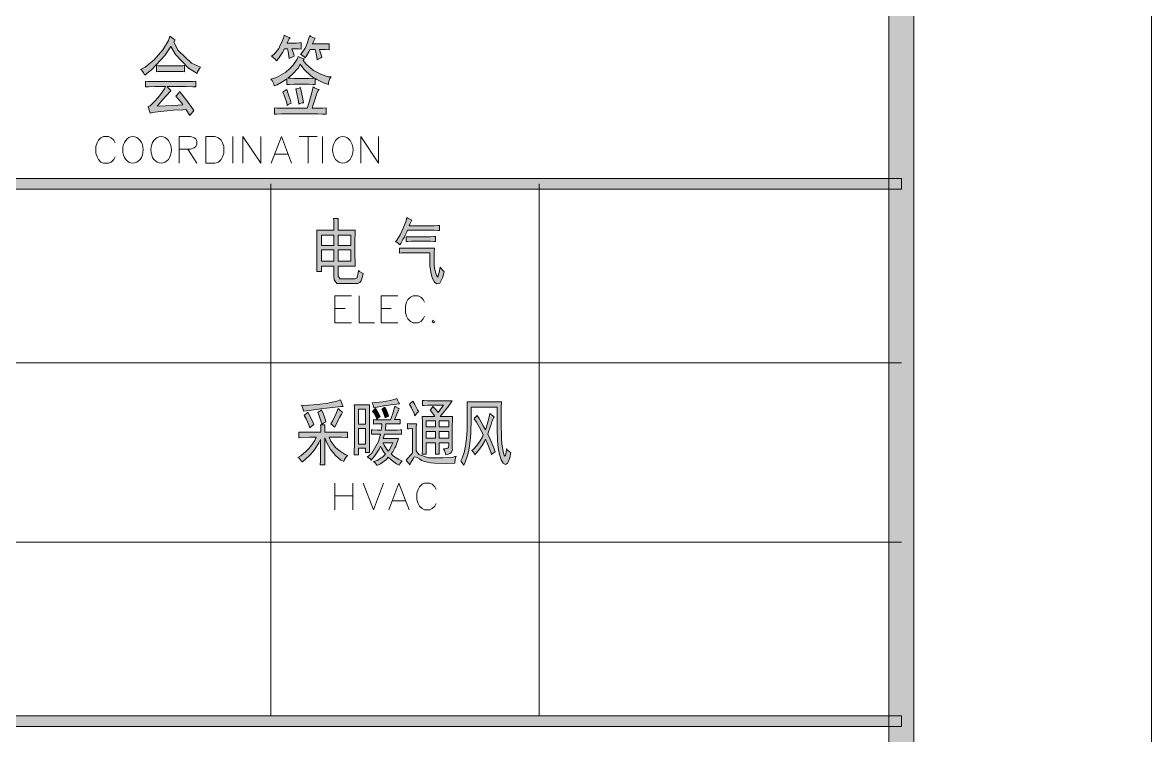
# Model space of a CAD drawing. Header units: millimetres. Extents: x 0 to 829, y 0 to 586.
# Drawn here: x 784.63 to 829.15, y 444.48 to 472.61 of the extents above; entities that cross this region are included whole.
import ezdxf

# ---------------------------------------------------------------- set-up
doc = ezdxf.new("R2010")
doc.units = ezdxf.units.MM

msp = doc.modelspace()

# ---------------------------------------------------------------- hatches: boundary and pattern name
h = msp.add_hatch(color=0)
h.dxf.hatch_style = 2
h.paths.add_polyline_path([(819.788528, 9.36625), (818.80075, 10.3505), (818.80075, 575.281778), (819.788528, 576.266028)])
h = msp.add_hatch(color=0)
h.dxf.hatch_style = 2
h.paths.add_polyline_path([(790.589111, 471.840278), (790.761972, 471.508667), (791.291139, 471.007722), (791.647444, 470.841917), (791.601583, 470.789), (791.531028, 470.669056), (791.506333, 470.602028), (791.167667, 470.810167), (790.652611, 471.342861), (790.476222, 471.667417), (790.243389, 471.314639), (789.728333, 470.750194), (789.449639, 470.535), (789.40025, 470.63025), (789.312056, 470.743139), (789.280306, 470.760778), (789.46375, 470.848972), (789.816528, 471.134722), (789.982333, 471.335806), (790.151667, 471.533361), (790.377444, 471.90025), (790.437417, 472.069583), (790.483278, 472.02725), (790.589111, 471.953167), (790.649083, 471.921417)])
h = msp.add_hatch(color=0)
h.dxf.hatch_style = 2
h.paths.add_polyline_path([(795.612667, 471.561583), (795.513889, 471.568639), (795.333972, 471.575694), (795.252833, 471.575694), (795.274, 471.501611), (795.319861, 471.356972), (795.344556, 471.282889), (795.284583, 471.261722), (795.185806, 471.215861), (795.143472, 471.187639), (795.132889, 471.268778), (795.101139, 471.462806), (795.072917, 471.575694), (794.963556, 471.575694), (794.878889, 471.427528), (794.716611, 471.187639), (794.635472, 471.095917), (794.596667, 471.155889), (794.501417, 471.247611), (794.444972, 471.282889), (794.561389, 471.374611), (794.730722, 471.589806), (794.790694, 471.70975), (794.847139, 471.829694), (794.92475, 472.02725), (794.945917, 472.108389), (794.995306, 472.080167), (795.108194, 472.02725), (795.175222, 472.002556), (795.139944, 471.960222), (795.0835, 471.861444), (795.065861, 471.801472), (795.372778, 471.801472), (795.43275, 471.801472), (795.552694, 471.808528), (795.612667, 471.815583)])
h = msp.add_hatch(color=0)
h.dxf.hatch_style = 2
h.paths.add_polyline_path([(796.434639, 471.240556), (796.38525, 471.215861), (796.29, 471.162944), (796.244139, 471.134722), (796.233556, 471.237028), (796.19475, 471.441639), (796.163, 471.547472), (795.9725, 471.547472), (795.919583, 471.45575), (795.820806, 471.289944), (795.774944, 471.215861), (795.729083, 471.261722), (795.633833, 471.32875), (795.584444, 471.349917), (795.655, 471.427528), (795.767889, 471.600389), (795.810222, 471.695639), (795.852556, 471.787361), (795.923111, 471.988444), (795.954861, 472.094278), (796.000722, 472.062528), (796.103028, 472.009611), (796.163, 471.988444), (796.134778, 471.942583), (796.085389, 471.829694), (796.064222, 471.762667), (796.434639, 471.762667), (796.484028, 471.762667), (796.625139, 471.769722), (796.713333, 471.77325), (796.713333, 471.533361), (796.579278, 471.540417), (796.388778, 471.547472), (796.332333, 471.547472), (796.3535, 471.4875), (796.402889, 471.335806)])
h = msp.add_hatch(color=0)
h.paths.add_polyline_path([(796.692167, 470.161056), (796.498139, 470.235139), (796.233556, 470.355083), (796.163, 470.400944), (796.163, 470.161056), (796.074806, 470.168111), (795.898417, 470.175167), (795.81375, 470.175167), (795.425694, 470.175167), (795.333972, 470.175167), (795.150528, 470.168111), (795.055278, 470.161056), (795.055278, 470.390361), (794.921222, 470.295111), (794.67075, 470.157528), (794.554333, 470.108139), (794.536694, 470.189278), (794.466139, 470.323333), (794.41675, 470.37625), (794.646056, 470.443278), (795.012944, 470.644361), (795.150528, 470.781944), (795.288111, 470.919528), (795.460972, 471.162944), (795.492722, 471.268778), (795.545639, 471.240556), (795.665583, 471.194694), (795.732611, 471.177056), (795.693806, 471.110028), (795.820806, 470.954806), (796.103028, 470.718444), (796.25825, 470.637306), (796.417, 470.552639), (796.685111, 470.467972), (796.794472, 470.467972), (796.748611, 470.400944), (796.699222, 470.24925)])
h.paths.add_polyline_path([(795.094083, 470.415056), (795.175222, 470.408), (795.341028, 470.400944), (795.425694, 470.400944), (795.81375, 470.400944), (795.898417, 470.400944), (796.064222, 470.408), (796.145361, 470.415056), (796.00425, 470.496194), (795.7185, 470.767833), (795.573861, 470.961861), (795.503306, 470.827806), (795.263417, 470.556167)])
h = msp.add_hatch(color=0)
h.dxf.hatch_style = 2
h.paths.add_polyline_path([(790.656139, 470.894833), (790.769028, 470.894833), (790.948944, 470.901889), (791.015972, 470.908944), (791.015972, 470.669056), (790.941889, 470.676111), (790.761972, 470.683167), (790.656139, 470.683167), (790.229278, 470.683167), (790.134028, 470.683167), (789.97175, 470.676111), (789.90825, 470.669056), (789.90825, 470.908944), (789.97175, 470.901889), (790.126972, 470.894833), (790.218694, 470.894833)])
h = msp.add_hatch(color=0)
h.dxf.hatch_style = 2
h.paths.add_polyline_path([(790.476222, 469.921167), (790.444472, 469.889417), (790.169306, 469.5825), (789.929417, 469.310861), (790.2575, 469.324972), (790.769028, 469.349667), (790.948944, 469.363778), (790.903083, 469.430806), (790.769028, 469.603667), (790.677306, 469.7095), (790.712583, 469.748306), (790.783139, 469.8365), (790.818417, 469.882361), (790.888972, 469.797694), (791.023028, 469.624833), (791.086528, 469.543694), (791.153556, 469.459028), (791.301722, 469.257944), (791.386389, 469.138), (791.351111, 469.095667), (791.266444, 468.996889), (791.217056, 468.936917), (791.171194, 469.025111), (791.097111, 469.145056), (791.068889, 469.176806), (790.952472, 469.16975), (790.578528, 469.145056), (790.324528, 469.123889), (790.067, 469.102722), (789.731861, 469.056861), (789.657778, 469.028639), (789.633083, 469.116833), (789.594278, 469.250889), (789.580167, 469.29675), (789.657778, 469.3285), (789.848278, 469.501361), (789.957639, 469.635417), (790.067, 469.773), (790.222222, 469.99525), (790.268083, 470.083444), (789.978806, 470.083444), (789.84475, 470.083444), (789.594278, 470.076389), (789.477861, 470.069333), (789.477861, 470.295111), (789.597806, 470.288056), (789.84475, 470.281), (789.968222, 470.281), (790.966583, 470.281), (791.093583, 470.281), (791.337, 470.288056), (791.456944, 470.295111), (791.456944, 470.069333), (791.337, 470.076389), (791.072417, 470.083444), (790.927778, 470.083444), (790.328056, 470.083444), (790.366861, 470.030528), (790.444472, 469.949389)])
h = msp.add_hatch(color=0)
h.dxf.hatch_style = 2
h.paths.add_polyline_path([(794.92475, 469.003944), (794.840083, 469.003944), (794.660167, 468.996889), (794.564917, 468.989833), (794.564917, 469.243833), (794.663694, 469.236778), (794.840083, 469.229722), (794.914167, 469.229722), (795.8455, 469.229722), (795.873722, 469.310861), (795.94075, 469.508417), (795.9725, 469.628361), (796.007778, 469.748306), (796.064222, 469.970556), (796.085389, 470.069333), (796.138306, 470.037583), (796.25825, 469.981139), (796.325278, 469.9635), (796.29, 469.921167), (796.222972, 469.787111), (796.19475, 469.688333), (796.163, 469.593083), (796.092444, 469.363778), (796.053639, 469.229722), (796.187694, 469.229722), (796.462861, 469.236778), (796.603972, 469.243833), (796.603972, 468.989833), (796.462861, 468.996889), (796.254722, 469.003944), (796.184167, 469.003944)])
h = msp.add_hatch(color=0)
h.dxf.hatch_style = 2
h.paths.add_polyline_path([(795.044694, 469.9635), (795.108194, 469.801222), (795.199917, 469.536639), (795.224611, 469.430806), (795.185806, 469.416694), (795.104667, 469.370833), (795.065861, 469.335556), (795.044694, 469.444917), (794.9565, 469.702444), (794.885944, 469.857667), (794.910639, 469.875306), (794.98825, 469.928222)])
h = msp.add_hatch(color=0)
h.dxf.hatch_style = 2
h.paths.add_polyline_path([(795.524472, 469.388472), (795.510361, 469.508417), (795.450389, 469.808278), (795.404528, 469.988194), (795.443333, 469.99525), (795.535056, 470.023472), (795.584444, 470.041111), (795.605611, 469.9635), (795.665583, 469.663639), (795.704389, 469.444917), (795.655, 469.437861), (795.563278, 469.409639)])
h = msp.add_hatch(color=0)
h.dxf.hatch_style = 2
h.paths.add_polyline_path([(769.8105, 466.037083), (769.8105, 466.460417), (819.294639, 466.460417), (819.294639, 466.037083)])
h = msp.add_hatch(color=0)
h.dxf.hatch_style = 2
h.paths.add_polyline_path([(799.976528, 464.812944), (799.951833, 464.763556), (799.898917, 464.650667), (799.870694, 464.590694), (800.784389, 464.590694), (800.862, 464.590694), (801.003111, 464.59775), (801.070139, 464.601278), (801.070139, 464.403722), (801.003111, 464.40725), (800.862, 464.414306), (800.784389, 464.414306), (799.803667, 464.414306), (799.7825, 464.357861), (799.719, 464.21675), (799.673139, 464.128556), (799.630806, 464.043889), (799.546139, 463.895722), (799.503806, 463.83575), (799.468528, 463.881611), (799.387389, 463.941583), (799.338, 463.959222), (799.390917, 464.019194), (799.514389, 464.227333), (799.584944, 464.3755), (799.6555, 464.520139), (799.757806, 464.791778), (799.786028, 464.911722), (799.831889, 464.8835), (799.927139, 464.834111)])
h = msp.add_hatch(color=0)
h.paths.add_polyline_path([(798.060944, 462.713917), (798.032722, 462.586917), (797.979806, 462.421111), (797.955111, 462.385833), (797.930417, 462.350556), (797.84575, 462.315278), (797.789306, 462.315278), (797.136667, 462.315278), (797.027306, 462.308222), (796.910889, 462.459917), (796.903833, 462.615139), (796.903833, 463.003194), (796.420528, 463.003194), (796.420528, 462.791528), (796.230028, 462.791528), (796.233556, 462.847972), (796.237083, 463.228972), (796.237083, 463.557056), (796.237083, 463.885139), (796.233556, 464.312), (796.230028, 464.414306), (796.903833, 464.414306), (796.903833, 464.562472), (796.900306, 464.795306), (796.896778, 464.879972), (797.080222, 464.879972), (797.076694, 464.805889), (797.073167, 464.573056), (797.073167, 464.414306), (797.746972, 464.414306), (797.743444, 464.329639), (797.736389, 463.983917), (797.736389, 463.726389), (797.736389, 463.468861), (797.743444, 463.109028), (797.746972, 463.003194), (797.073167, 463.003194), (797.073167, 462.703333), (797.073167, 462.604556), (797.150778, 462.50225), (797.228389, 462.50225), (797.669361, 462.50225), (797.736389, 462.50225), (797.817528, 462.541056), (797.828111, 462.579861), (797.842222, 462.618667), (797.863389, 462.742139), (797.870444, 462.826806), (797.912778, 462.788), (798.008028, 462.731556)])
h.paths.add_polyline_path([(797.570583, 463.190167), (797.570583, 463.634667), (797.073167, 463.634667), (797.073167, 463.190167)])
h.paths.add_polyline_path([(796.903833, 463.190167), (796.903833, 463.634667), (796.420528, 463.634667), (796.420528, 463.190167)])
h.paths.add_polyline_path([(797.570583, 463.814583), (797.570583, 464.223806), (797.073167, 464.223806), (797.073167, 463.814583)])
h.paths.add_polyline_path([(796.903833, 463.814583), (796.903833, 464.223806), (796.420528, 464.223806), (796.420528, 463.814583)])
h = msp.add_hatch(color=0)
h.dxf.hatch_style = 2
h.paths.add_polyline_path([(800.643278, 464.156778), (800.710306, 464.156778), (800.844361, 464.163833), (800.911389, 464.167361), (800.911389, 463.969806), (800.844361, 463.973333), (800.710306, 463.980389), (800.643278, 463.980389), (800.029444, 463.980389), (799.962417, 463.980389), (799.828361, 463.973333), (799.761333, 463.969806), (799.761333, 464.156778), (799.828361, 464.15325), (799.962417, 464.15325), (800.029444, 464.156778)])
h = msp.add_hatch(color=0)
h.dxf.hatch_style = 2
h.paths.add_polyline_path([(801.260639, 462.791528), (801.200667, 462.56575), (801.08425, 462.322333), (801.027806, 462.308222), (800.967833, 462.294111), (800.869056, 462.371722), (800.826722, 462.459917), (800.784389, 462.548111), (800.727944, 462.749194), (800.710306, 462.865611), (800.692667, 462.9785), (800.685611, 463.310111), (800.692667, 463.525306), (799.778972, 463.525306), (799.711944, 463.525306), (799.570833, 463.51825), (799.493222, 463.514722), (799.493222, 463.712278), (799.570833, 463.70875), (799.711944, 463.701694), (799.778972, 463.701694), (800.869056, 463.701694), (800.862, 463.528833), (800.854944, 463.26425), (800.854944, 463.169), (800.858472, 463.07375), (800.879639, 462.904417), (800.897278, 462.830333), (800.918444, 462.75625), (800.95725, 462.643361), (800.981944, 462.604556), (801.003111, 462.56575), (801.063083, 462.742139), (801.101889, 462.957333), (801.14775, 462.886778), (801.225361, 462.802111)])
h = msp.add_hatch(color=0)
h.dxf.hatch_style = 2
h.paths.add_polyline_path([(798.410194, 457.609222), (798.554833, 457.61275), (798.837056, 457.6445), (798.981694, 457.669194), (799.126333, 457.693889), (799.327417, 457.746806), (799.387389, 457.775028), (799.408556, 457.715056), (799.461472, 457.609222), (799.493222, 457.563361), (799.376806, 457.552778), (799.133389, 457.521028), (799.002861, 457.503389), (798.872333, 457.482222), (798.611278, 457.436361), (798.477222, 457.408139), (798.466639, 457.475167), (798.431361, 457.573944)])
h = msp.add_hatch(color=0)
h.dxf.hatch_style = 2
h.paths.add_polyline_path([(797.277778, 457.454), (797.179, 457.454), (796.847389, 457.42225), (796.618083, 457.3905), (796.38525, 457.362278), (795.930167, 457.302306), (795.704389, 457.274083), (795.693806, 457.348167), (795.655, 457.464583), (795.630306, 457.506917), (795.725556, 457.503389), (796.085389, 457.524556), (796.346444, 457.552778), (796.6075, 457.581), (797.02025, 457.669194), (797.171944, 457.729167), (797.193111, 457.651556), (797.246028, 457.513972)])
h = msp.add_hatch(color=0)
h.dxf.hatch_style = 2
h.paths.add_polyline_path([(796.420528, 457.330528), (796.491083, 457.154139), (796.57575, 456.91425), (796.586333, 456.854278), (796.540472, 456.829583), (796.462861, 456.780194), (796.431111, 456.751972), (796.409944, 456.854278), (796.328806, 457.090639), (796.272361, 457.23175), (796.307639, 457.245861), (796.38525, 457.298778)])
h = msp.add_hatch(color=0)
h.dxf.hatch_style = 2
h.paths.add_polyline_path([(797.246028, 457.23175), (797.200167, 457.157667), (797.122556, 457.020083), (797.087278, 456.953056), (797.055528, 456.886028), (796.977917, 456.730806), (796.939111, 456.642611), (796.907361, 456.674361), (796.833278, 456.741389), (796.787417, 456.776667), (796.850917, 456.8825), (796.995556, 457.178833), (797.080222, 457.376389), (797.126083, 457.330528), (797.207222, 457.259972)])
h = msp.add_hatch(color=0)
h.paths.add_polyline_path([(798.311417, 457.531611), (798.307889, 457.401083), (798.304361, 457.154139), (798.304361, 457.030667), (798.304361, 456.198111), (798.304361, 456.060528), (798.307889, 455.781833), (798.311417, 455.64425), (798.152667, 455.64425), (798.152667, 455.810056), (797.870444, 455.810056), (797.870444, 455.552528), (797.711694, 455.552528), (797.711694, 455.686583), (797.715222, 455.958222), (797.71875, 456.099333), (797.71875, 457.030667), (797.71875, 457.154139), (797.715222, 457.401083), (797.711694, 457.531611)])
h.paths.add_polyline_path([(798.152667, 455.975861), (798.152667, 456.59675), (797.870444, 456.59675), (797.870444, 455.975861)])
h.paths.add_polyline_path([(798.152667, 456.762556), (798.152667, 457.351694), (797.870444, 457.351694), (797.870444, 456.762556)])
h = msp.add_hatch(color=0)
h.paths.add_polyline_path([(798.470167, 455.287944), (798.60775, 455.32675), (798.840583, 455.471389), (798.935833, 455.577222), (798.879389, 455.658361), (798.780611, 455.820639), (798.745333, 455.89825), (798.688889, 455.781833), (798.501917, 455.503139), (798.371389, 455.344389), (798.350222, 455.383194), (798.272611, 455.443167), (798.219694, 455.464333), (798.399611, 455.619556), (798.660667, 456.074639), (798.745333, 456.3745), (798.618333, 456.3745), (798.441944, 456.370972), (798.3855, 456.363917), (798.3855, 456.543833), (798.434889, 456.536778), (798.628917, 456.529722), (798.770028, 456.529722), (798.780611, 456.575583), (798.79825, 456.699056), (798.801778, 456.776667), (798.688889, 456.776667), (798.519556, 456.769611), (798.463111, 456.762556), (798.463111, 456.942472), (798.537194, 456.935417), (798.681833, 456.931889), (798.752389, 456.931889), (799.143972, 456.931889), (799.218056, 457.140028), (799.302722, 457.415194), (799.309778, 457.475167), (799.352111, 457.446944), (799.440306, 457.3905), (799.486167, 457.362278), (799.450889, 457.309361), (799.362694, 457.097694), (799.302722, 456.942472), (799.355639, 456.942472), (799.465, 456.946), (799.517917, 456.953056), (799.517917, 456.776667), (798.960528, 456.776667), (798.953472, 456.699056), (798.935833, 456.575583), (798.928778, 456.529722), (799.334472, 456.529722), (799.397972, 456.529722), (799.514389, 456.536778), (799.570833, 456.543833), (799.570833, 456.363917), (799.517917, 456.370972), (799.408556, 456.3745), (799.345056, 456.3745), (798.904083, 456.3745), (798.854694, 456.198111), (799.450889, 456.198111), (799.43325, 456.1205), (799.376806, 455.968806), (799.345056, 455.89825), (799.309778, 455.827694), (799.225111, 455.668944), (799.168667, 455.587806), (799.253333, 455.503139), (799.468528, 455.369083), (799.602583, 455.319694), (799.570833, 455.291472), (799.510861, 455.203278), (799.486167, 455.143306), (799.376806, 455.192694), (799.161611, 455.354972), (799.05225, 455.464333), (798.974639, 455.369083), (798.748861, 455.203278), (798.604222, 455.132722), (798.583056, 455.175056), (798.516028, 455.252667)])
h.paths.add_polyline_path([(799.05225, 455.697167), (799.112222, 455.781833), (799.196889, 455.947639), (799.228639, 456.032306), (798.854694, 456.032306), (798.8935, 455.93), (798.995806, 455.764194)])
h = msp.add_hatch(color=0)
h.dxf.hatch_style = 2
h.paths.add_polyline_path([(798.54425, 457.386972), (798.590111, 457.312889), (798.681833, 457.154139), (798.727694, 457.062417), (798.695944, 457.04125), (798.632444, 456.991861), (798.604222, 456.963639), (798.561889, 457.058889), (798.477222, 457.207056), (798.434889, 457.2635), (798.470167, 457.302306), (798.523083, 457.362278)])
h = msp.add_hatch(color=0)
h.dxf.hatch_style = 2
h.paths.add_polyline_path([(798.928778, 457.0095), (798.900556, 457.108278), (798.833528, 457.281139), (798.794722, 457.351694), (798.826472, 457.369333), (798.889972, 457.415194), (798.918194, 457.439889), (798.964056, 457.341111), (799.034611, 457.164722), (799.062833, 457.087111), (799.027556, 457.062417), (798.960528, 457.023611)])
h = msp.add_hatch(color=0)
h.dxf.hatch_style = 2
h.paths.add_polyline_path([(800.025917, 457.67625), (800.096472, 457.542194), (800.209361, 457.330528), (800.251694, 457.252917), (800.205833, 457.221167), (800.13175, 457.140028), (800.103528, 457.097694), (800.071778, 457.178833), (799.965944, 457.401083), (799.884806, 457.542194), (799.920083, 457.573944), (799.990639, 457.640972)])
h = msp.add_hatch(color=0)
h.paths.add_polyline_path([(801.574611, 457.686833), (801.518167, 457.598639), (801.394694, 457.429306), (801.331194, 457.351694), (801.267694, 457.274083), (801.151278, 457.129444), (801.101889, 457.062417), (801.585194, 457.062417), (801.581667, 456.942472), (801.574611, 456.702583), (801.574611, 456.586167), (801.574611, 455.820639), (801.581667, 455.746556), (801.549917, 455.654833), (801.518167, 455.630139), (801.482889, 455.608972), (801.384111, 455.570167), (801.317083, 455.552528), (801.310028, 455.605444), (801.267694, 455.721861), (801.235944, 455.785361), (801.295917, 455.792417), (801.380583, 455.810056), (801.40175, 455.820639), (801.422917, 455.831222), (801.437028, 455.937056), (801.4335, 456.032306), (801.059556, 456.032306), (801.059556, 455.577222), (800.911389, 455.577222), (800.911389, 456.032306), (800.5445, 456.032306), (800.5445, 455.577222), (800.392806, 455.577222), (800.396333, 455.760667), (800.403389, 456.124028), (800.403389, 456.307472), (800.403389, 456.490917), (800.396333, 456.868389), (800.392806, 457.062417), (800.886694, 457.062417), (800.865528, 457.108278), (800.773806, 457.23175), (800.70325, 457.309361), (800.731472, 457.341111), (800.784389, 457.415194), (800.809083, 457.454), (800.886694, 457.376389), (800.989, 457.259972), (801.017222, 457.221167), (801.08425, 457.312889), (801.190083, 457.457528), (801.225361, 457.506917), (800.692667, 457.506917), (800.611528, 457.506917), (800.463361, 457.503389), (800.403389, 457.496333), (800.403389, 457.697417), (800.463361, 457.690361), (800.600944, 457.686833), (800.675028, 457.686833)])
h.paths.add_polyline_path([(801.4335, 456.208694), (801.4335, 456.476806), (801.059556, 456.476806), (801.059556, 456.208694)])
h.paths.add_polyline_path([(800.911389, 456.208694), (800.911389, 456.476806), (800.5445, 456.476806), (800.5445, 456.208694)])
h.paths.add_polyline_path([(801.4335, 456.653194), (801.4335, 456.896611), (801.059556, 456.896611), (801.059556, 456.653194)])
h.paths.add_polyline_path([(800.911389, 456.653194), (800.911389, 456.896611), (800.5445, 456.896611), (800.5445, 456.653194)])
h = msp.add_hatch(color=0)
h.dxf.hatch_style = 2
h.paths.add_polyline_path([(803.514889, 457.640972), (803.507833, 457.418722), (803.500778, 457.016556), (803.504306, 456.836639), (803.507833, 456.656722), (803.511361, 456.363917), (803.511361, 456.254556), (803.514889, 456.141667), (803.543111, 455.894722), (803.571333, 455.760667), (803.596028, 455.623083), (803.641889, 455.499611), (803.659528, 455.510194), (803.673639, 455.520778), (803.705389, 455.658361), (803.715972, 455.785361), (803.754778, 455.735972), (803.835917, 455.665417), (803.881778, 455.64425), (803.842972, 455.436111), (803.754778, 455.213861), (803.712444, 455.192694), (803.670111, 455.175056), (803.581917, 455.224444), (803.543111, 455.291472), (803.500778, 455.362028), (803.43375, 455.566639), (803.412583, 455.697167), (803.387889, 455.831222), (803.363194, 456.116972), (803.359667, 456.268667), (803.352611, 456.423889), (803.349083, 457.0095), (803.349083, 457.439889), (802.318972, 457.439889), (802.318972, 456.991861), (802.308389, 456.399194), (802.297806, 456.254556), (802.287222, 456.109917), (802.244889, 455.820639), (802.213139, 455.676), (802.181389, 455.531361), (802.089667, 455.266778), (802.026167, 455.143306), (801.987361, 455.19975), (801.930917, 455.287944), (801.90975, 455.319694), (801.962667, 455.414944), (802.047333, 455.640722), (802.075556, 455.77125), (802.103778, 455.901778), (802.142583, 456.194583), (802.149639, 456.360389), (802.160222, 456.522667), (802.167278, 456.8825), (802.167278, 457.076528), (802.167278, 457.270556), (802.16375, 457.552778), (802.160222, 457.640972)])
h = msp.add_hatch(color=0)
h.dxf.hatch_style = 2
h.paths.add_polyline_path([(795.880778, 457.23175), (795.976028, 457.062417), (796.092444, 456.819), (796.113611, 456.741389), (796.078333, 456.720222), (796.000722, 456.66025), (795.954861, 456.621444), (795.923111, 456.730806), (795.810222, 456.974222), (795.729083, 457.108278), (795.764361, 457.129444), (795.838444, 457.192944)])
h = msp.add_hatch(color=0)
h.dxf.hatch_style = 2
h.paths.add_polyline_path([(803.225611, 457.051833), (803.200917, 457.0095), (803.140944, 456.857806), (803.109194, 456.751972), (803.073917, 456.646139), (803.006889, 456.459167), (802.975139, 456.3745), (803.066861, 456.176944), (803.2115, 455.827694), (803.267944, 455.676), (803.225611, 455.647778), (803.155056, 455.591333), (803.126833, 455.566639), (803.095083, 455.658361), (802.978667, 455.958222), (802.890472, 456.166361), (802.844611, 456.081694), (802.749361, 455.926472), (802.699972, 455.852389), (802.650583, 455.781833), (802.534167, 455.630139), (802.467139, 455.552528), (802.435389, 455.616028), (802.375417, 455.697167), (802.350722, 455.721861), (802.41775, 455.774778), (802.54475, 455.922944), (802.60825, 456.014667), (802.67175, 456.106389), (802.767, 456.268667), (802.79875, 456.34275), (802.717611, 456.519139), (802.534167, 456.836639), (802.435389, 456.974222), (802.470667, 457.0095), (802.530639, 457.076528), (802.551806, 457.108278), (802.632944, 456.981278), (802.79875, 456.699056), (802.883417, 456.543833), (802.929278, 456.66025), (803.017472, 456.981278), (803.059806, 457.185889)])
h = msp.add_hatch(color=0)
h.dxf.hatch_style = 2
h.paths.add_polyline_path([(796.388778, 456.441528), (796.388778, 456.490917), (796.38525, 456.642611), (796.378194, 456.741389), (796.554583, 456.741389), (796.551056, 456.653194), (796.547528, 456.5015), (796.547528, 456.441528), (797.14725, 456.441528), (797.207222, 456.441528), (797.358917, 456.448583), (797.447111, 456.452111), (797.447111, 456.229861), (797.358917, 456.236917), (797.21075, 456.243972), (797.154306, 456.243972), (796.720389, 456.243972), (796.787417, 456.092278), (796.953222, 455.859444), (797.048472, 455.774778), (797.14725, 455.693639), (797.355389, 455.570167), (797.461222, 455.531361), (797.408306, 455.489028), (797.330694, 455.365556), (797.302472, 455.287944), (797.186056, 455.347917), (796.974389, 455.527833), (796.875611, 455.64425), (796.776833, 455.760667), (796.618083, 456.046417), (796.554583, 456.219278), (796.547528, 455.619556), (796.547528, 455.527833), (796.551056, 455.298528), (796.554583, 455.164472), (796.364083, 455.164472), (796.371139, 455.305583), (796.378194, 455.531361), (796.378194, 455.619556), (796.378194, 456.15225), (796.318222, 456.02525), (796.163, 455.785361), (796.071278, 455.676), (795.979556, 455.566639), (795.764361, 455.3585), (795.637361, 455.266778), (795.609139, 455.319694), (795.535056, 455.414944), (795.489194, 455.45375), (795.598556, 455.513722), (795.803167, 455.683056), (795.901944, 455.785361), (795.997194, 455.891194), (796.155944, 456.1205), (796.212389, 456.243972), (795.944278, 456.243972), (795.598556, 456.236917), (795.520944, 456.229861), (795.520944, 456.452111), (795.609139, 456.448583), (796.043056, 456.441528)])
h = msp.add_hatch(color=0)
h.dxf.hatch_style = 2
h.paths.add_polyline_path([(800.159972, 456.776667), (800.156444, 456.663778), (800.152917, 456.462694), (800.152917, 456.3745), (800.152917, 455.70775), (800.255222, 455.570167), (800.63975, 455.432583), (800.918444, 455.432583), (801.197139, 455.432583), (801.606361, 455.464333), (801.733361, 455.499611), (801.708667, 455.432583), (801.680444, 455.291472), (801.676917, 455.220917), (801.341778, 455.213861), (800.869056, 455.227972), (800.731472, 455.242083), (800.590361, 455.259722), (800.364583, 455.333806), (800.276389, 455.393778), (800.188194, 455.450222), (800.071778, 455.467861), (800.043556, 455.425528), (800.015333, 455.383194), (799.944778, 455.249139), (799.902444, 455.153889), (799.863639, 455.210333), (799.789556, 455.305583), (799.75075, 455.344389), (799.817778, 455.422), (799.948306, 455.566639), (800.011806, 455.630139), (800.011806, 456.586167), (799.976528, 456.586167), (799.874222, 456.582639), (799.803667, 456.575583), (799.803667, 456.78725), (799.870694, 456.780194), (800.047083, 456.776667)])
h = msp.add_hatch(color=0)
h.dxf.hatch_style = 2
h.paths.add_polyline_path([(769.958667, 444.831611), (769.958667, 445.254944), (819.294639, 445.254944), (819.294639, 444.831611)])

# ---------------------------------------------------------------- linework, layer by layer
at = {"color": 0, "lineweight": 0}
for points in [[(0, 0), (0, 585.632278), (829.154778, 585.632278), (829.154778, 0)], [(819.788528, 9.36625), (818.80075, 10.3505), (818.80075, 575.281778), (819.788528, 576.266028)], [(790.589111, 471.840278), (790.761972, 471.508667), (791.291139, 471.007722), (791.647444, 470.841917), (791.601583, 470.789), (791.531028, 470.669056), (791.506333, 470.602028), (791.167667, 470.810167), (790.652611, 471.342861), (790.476222, 471.667417), (790.243389, 471.314639), (789.728333, 470.750194), (789.449639, 470.535), (789.40025, 470.63025), (789.312056, 470.743139), (789.280306, 470.760778), (789.46375, 470.848972), (789.816528, 471.134722), (789.982333, 471.335806), (790.151667, 471.533361), (790.377444, 471.90025), (790.437417, 472.069583), (790.483278, 472.02725), (790.589111, 471.953167), (790.649083, 471.921417)], [(795.612667, 471.561583), (795.513889, 471.568639), (795.333972, 471.575694), (795.252833, 471.575694), (795.274, 471.501611), (795.319861, 471.356972), (795.344556, 471.282889), (795.284583, 471.261722), (795.185806, 471.215861), (795.143472, 471.187639), (795.132889, 471.268778), (795.101139, 471.462806), (795.072917, 471.575694), (794.963556, 471.575694), (794.878889, 471.427528), (794.716611, 471.187639), (794.635472, 471.095917), (794.596667, 471.155889), (794.501417, 471.247611), (794.444972, 471.282889), (794.561389, 471.374611), (794.730722, 471.589806), (794.790694, 471.70975), (794.847139, 471.829694), (794.92475, 472.02725), (794.945917, 472.108389), (794.995306, 472.080167), (795.108194, 472.02725), (795.175222, 472.002556), (795.139944, 471.960222), (795.0835, 471.861444), (795.065861, 471.801472), (795.372778, 471.801472), (795.43275, 471.801472), (795.552694, 471.808528), (795.612667, 471.815583)], [(796.434639, 471.240556), (796.38525, 471.215861), (796.29, 471.162944), (796.244139, 471.134722), (796.233556, 471.237028), (796.19475, 471.441639), (796.163, 471.547472), (795.9725, 471.547472), (795.919583, 471.45575), (795.820806, 471.289944), (795.774944, 471.215861), (795.729083, 471.261722), (795.633833, 471.32875), (795.584444, 471.349917), (795.655, 471.427528), (795.767889, 471.600389), (795.810222, 471.695639), (795.852556, 471.787361), (795.923111, 471.988444), (795.954861, 472.094278), (796.000722, 472.062528), (796.103028, 472.009611), (796.163, 471.988444), (796.134778, 471.942583), (796.085389, 471.829694), (796.064222, 471.762667), (796.434639, 471.762667), (796.484028, 471.762667), (796.625139, 471.769722), (796.713333, 471.77325), (796.713333, 471.533361), (796.579278, 471.540417), (796.388778, 471.547472), (796.332333, 471.547472), (796.3535, 471.4875), (796.402889, 471.335806)], [(796.692167, 470.161056), (796.498139, 470.235139), (796.233556, 470.355083), (796.163, 470.400944), (796.163, 470.161056), (796.074806, 470.168111), (795.898417, 470.175167), (795.81375, 470.175167), (795.425694, 470.175167), (795.333972, 470.175167), (795.150528, 470.168111), (795.055278, 470.161056), (795.055278, 470.390361), (794.921222, 470.295111), (794.67075, 470.157528), (794.554333, 470.108139), (794.536694, 470.189278), (794.466139, 470.323333), (794.41675, 470.37625), (794.646056, 470.443278), (795.012944, 470.644361), (795.150528, 470.781944), (795.288111, 470.919528), (795.460972, 471.162944), (795.492722, 471.268778), (795.545639, 471.240556), (795.665583, 471.194694), (795.732611, 471.177056), (795.693806, 471.110028), (795.820806, 470.954806), (796.103028, 470.718444), (796.25825, 470.637306), (796.417, 470.552639), (796.685111, 470.467972), (796.794472, 470.467972), (796.748611, 470.400944), (796.699222, 470.24925)], [(790.656139, 470.894833), (790.769028, 470.894833), (790.948944, 470.901889), (791.015972, 470.908944), (791.015972, 470.669056), (790.941889, 470.676111), (790.761972, 470.683167), (790.656139, 470.683167), (790.229278, 470.683167), (790.134028, 470.683167), (789.97175, 470.676111), (789.90825, 470.669056), (789.90825, 470.908944), (789.97175, 470.901889), (790.126972, 470.894833), (790.218694, 470.894833)], [(795.094083, 470.415056), (795.175222, 470.408), (795.341028, 470.400944), (795.425694, 470.400944), (795.81375, 470.400944), (795.898417, 470.400944), (796.064222, 470.408), (796.145361, 470.415056), (796.00425, 470.496194), (795.7185, 470.767833), (795.573861, 470.961861), (795.503306, 470.827806), (795.263417, 470.556167)], [(790.476222, 469.921167), (790.444472, 469.889417), (790.169306, 469.5825), (789.929417, 469.310861), (790.2575, 469.324972), (790.769028, 469.349667), (790.948944, 469.363778), (790.903083, 469.430806), (790.769028, 469.603667), (790.677306, 469.7095), (790.712583, 469.748306), (790.783139, 469.8365), (790.818417, 469.882361), (790.888972, 469.797694), (791.023028, 469.624833), (791.086528, 469.543694), (791.153556, 469.459028), (791.301722, 469.257944), (791.386389, 469.138), (791.351111, 469.095667), (791.266444, 468.996889), (791.217056, 468.936917), (791.171194, 469.025111), (791.097111, 469.145056), (791.068889, 469.176806), (790.952472, 469.16975), (790.578528, 469.145056), (790.324528, 469.123889), (790.067, 469.102722), (789.731861, 469.056861), (789.657778, 469.028639), (789.633083, 469.116833), (789.594278, 469.250889), (789.580167, 469.29675), (789.657778, 469.3285), (789.848278, 469.501361), (789.957639, 469.635417), (790.067, 469.773), (790.222222, 469.99525), (790.268083, 470.083444), (789.978806, 470.083444), (789.84475, 470.083444), (789.594278, 470.076389), (789.477861, 470.069333), (789.477861, 470.295111), (789.597806, 470.288056), (789.84475, 470.281), (789.968222, 470.281), (790.966583, 470.281), (791.093583, 470.281), (791.337, 470.288056), (791.456944, 470.295111), (791.456944, 470.069333), (791.337, 470.076389), (791.072417, 470.083444), (790.927778, 470.083444), (790.328056, 470.083444), (790.366861, 470.030528), (790.444472, 469.949389)], [(794.92475, 469.003944), (794.840083, 469.003944), (794.660167, 468.996889), (794.564917, 468.989833), (794.564917, 469.243833), (794.663694, 469.236778), (794.840083, 469.229722), (794.914167, 469.229722), (795.8455, 469.229722), (795.873722, 469.310861), (795.94075, 469.508417), (795.9725, 469.628361), (796.007778, 469.748306), (796.064222, 469.970556), (796.085389, 470.069333), (796.138306, 470.037583), (796.25825, 469.981139), (796.325278, 469.9635), (796.29, 469.921167), (796.222972, 469.787111), (796.19475, 469.688333), (796.163, 469.593083), (796.092444, 469.363778), (796.053639, 469.229722), (796.187694, 469.229722), (796.462861, 469.236778), (796.603972, 469.243833), (796.603972, 468.989833), (796.462861, 468.996889), (796.254722, 469.003944), (796.184167, 469.003944)], [(795.044694, 469.9635), (795.108194, 469.801222), (795.199917, 469.536639), (795.224611, 469.430806), (795.185806, 469.416694), (795.104667, 469.370833), (795.065861, 469.335556), (795.044694, 469.444917), (794.9565, 469.702444), (794.885944, 469.857667), (794.910639, 469.875306), (794.98825, 469.928222)], [(795.524472, 469.388472), (795.510361, 469.508417), (795.450389, 469.808278), (795.404528, 469.988194), (795.443333, 469.99525), (795.535056, 470.023472), (795.584444, 470.041111), (795.605611, 469.9635), (795.665583, 469.663639), (795.704389, 469.444917), (795.655, 469.437861), (795.563278, 469.409639)], [(791.855583, 467.056611), (791.855583, 468.114944), (792.208361, 468.114944), (792.360056, 468.065556), (792.462361, 467.96325), (792.51175, 467.864472), (792.564667, 467.712778), (792.564667, 467.458778), (792.51175, 467.307083), (792.462361, 467.204778), (792.360056, 467.106), (792.208361, 467.056611)], [(769.8105, 466.037083), (769.8105, 466.460417), (819.294639, 466.460417), (819.294639, 466.037083)], [(799.976528, 464.812944), (799.951833, 464.763556), (799.898917, 464.650667), (799.870694, 464.590694), (800.784389, 464.590694), (800.862, 464.590694), (801.003111, 464.59775), (801.070139, 464.601278), (801.070139, 464.403722), (801.003111, 464.40725), (800.862, 464.414306), (800.784389, 464.414306), (799.803667, 464.414306), (799.7825, 464.357861), (799.719, 464.21675), (799.673139, 464.128556), (799.630806, 464.043889), (799.546139, 463.895722), (799.503806, 463.83575), (799.468528, 463.881611), (799.387389, 463.941583), (799.338, 463.959222), (799.390917, 464.019194), (799.514389, 464.227333), (799.584944, 464.3755), (799.6555, 464.520139), (799.757806, 464.791778), (799.786028, 464.911722), (799.831889, 464.8835), (799.927139, 464.834111)], [(798.060944, 462.713917), (798.032722, 462.586917), (797.979806, 462.421111), (797.955111, 462.385833), (797.930417, 462.350556), (797.84575, 462.315278), (797.789306, 462.315278), (797.136667, 462.315278), (797.027306, 462.308222), (796.910889, 462.459917), (796.903833, 462.615139), (796.903833, 463.003194), (796.420528, 463.003194), (796.420528, 462.791528), (796.230028, 462.791528), (796.233556, 462.847972), (796.237083, 463.228972), (796.237083, 463.557056), (796.237083, 463.885139), (796.233556, 464.312), (796.230028, 464.414306), (796.903833, 464.414306), (796.903833, 464.562472), (796.900306, 464.795306), (796.896778, 464.879972), (797.080222, 464.879972), (797.076694, 464.805889), (797.073167, 464.573056), (797.073167, 464.414306), (797.746972, 464.414306), (797.743444, 464.329639), (797.736389, 463.983917), (797.736389, 463.726389), (797.736389, 463.468861), (797.743444, 463.109028), (797.746972, 463.003194), (797.073167, 463.003194), (797.073167, 462.703333), (797.073167, 462.604556), (797.150778, 462.50225), (797.228389, 462.50225), (797.669361, 462.50225), (797.736389, 462.50225), (797.817528, 462.541056), (797.828111, 462.579861), (797.842222, 462.618667), (797.863389, 462.742139), (797.870444, 462.826806), (797.912778, 462.788), (798.008028, 462.731556)], [(796.903833, 463.814583), (796.903833, 464.223806), (796.420528, 464.223806), (796.420528, 463.814583)], [(797.570583, 463.814583), (797.570583, 464.223806), (797.073167, 464.223806), (797.073167, 463.814583)], [(800.643278, 464.156778), (800.710306, 464.156778), (800.844361, 464.163833), (800.911389, 464.167361), (800.911389, 463.969806), (800.844361, 463.973333), (800.710306, 463.980389), (800.643278, 463.980389), (800.029444, 463.980389), (799.962417, 463.980389), (799.828361, 463.973333), (799.761333, 463.969806), (799.761333, 464.156778), (799.828361, 464.15325), (799.962417, 464.15325), (800.029444, 464.156778)], [(796.903833, 463.190167), (796.903833, 463.634667), (796.420528, 463.634667), (796.420528, 463.190167)], [(797.570583, 463.190167), (797.570583, 463.634667), (797.073167, 463.634667), (797.073167, 463.190167)], [(801.260639, 462.791528), (801.200667, 462.56575), (801.08425, 462.322333), (801.027806, 462.308222), (800.967833, 462.294111), (800.869056, 462.371722), (800.826722, 462.459917), (800.784389, 462.548111), (800.727944, 462.749194), (800.710306, 462.865611), (800.692667, 462.9785), (800.685611, 463.310111), (800.692667, 463.525306), (799.778972, 463.525306), (799.711944, 463.525306), (799.570833, 463.51825), (799.493222, 463.514722), (799.493222, 463.712278), (799.570833, 463.70875), (799.711944, 463.701694), (799.778972, 463.701694), (800.869056, 463.701694), (800.862, 463.528833), (800.854944, 463.26425), (800.854944, 463.169), (800.858472, 463.07375), (800.879639, 462.904417), (800.897278, 462.830333), (800.918444, 462.75625), (800.95725, 462.643361), (800.981944, 462.604556), (801.003111, 462.56575), (801.063083, 462.742139), (801.101889, 462.957333), (801.14775, 462.886778), (801.225361, 462.802111)], [(798.410194, 457.609222), (798.554833, 457.61275), (798.837056, 457.6445), (798.981694, 457.669194), (799.126333, 457.693889), (799.327417, 457.746806), (799.387389, 457.775028), (799.408556, 457.715056), (799.461472, 457.609222), (799.493222, 457.563361), (799.376806, 457.552778), (799.133389, 457.521028), (799.002861, 457.503389), (798.872333, 457.482222), (798.611278, 457.436361), (798.477222, 457.408139), (798.466639, 457.475167), (798.431361, 457.573944)], [(797.277778, 457.454), (797.179, 457.454), (796.847389, 457.42225), (796.618083, 457.3905), (796.38525, 457.362278), (795.930167, 457.302306), (795.704389, 457.274083), (795.693806, 457.348167), (795.655, 457.464583), (795.630306, 457.506917), (795.725556, 457.503389), (796.085389, 457.524556), (796.346444, 457.552778), (796.6075, 457.581), (797.02025, 457.669194), (797.171944, 457.729167), (797.193111, 457.651556), (797.246028, 457.513972)], [(796.420528, 457.330528), (796.491083, 457.154139), (796.57575, 456.91425), (796.586333, 456.854278), (796.540472, 456.829583), (796.462861, 456.780194), (796.431111, 456.751972), (796.409944, 456.854278), (796.328806, 457.090639), (796.272361, 457.23175), (796.307639, 457.245861), (796.38525, 457.298778)], [(797.246028, 457.23175), (797.200167, 457.157667), (797.122556, 457.020083), (797.087278, 456.953056), (797.055528, 456.886028), (796.977917, 456.730806), (796.939111, 456.642611), (796.907361, 456.674361), (796.833278, 456.741389), (796.787417, 456.776667), (796.850917, 456.8825), (796.995556, 457.178833), (797.080222, 457.376389), (797.126083, 457.330528), (797.207222, 457.259972)], [(798.311417, 457.531611), (798.307889, 457.401083), (798.304361, 457.154139), (798.304361, 457.030667), (798.304361, 456.198111), (798.304361, 456.060528), (798.307889, 455.781833), (798.311417, 455.64425), (798.152667, 455.64425), (798.152667, 455.810056), (797.870444, 455.810056), (797.870444, 455.552528), (797.711694, 455.552528), (797.711694, 455.686583), (797.715222, 455.958222), (797.71875, 456.099333), (797.71875, 457.030667), (797.71875, 457.154139), (797.715222, 457.401083), (797.711694, 457.531611)], [(798.152667, 456.762556), (798.152667, 457.351694), (797.870444, 457.351694), (797.870444, 456.762556)], [(798.470167, 455.287944), (798.60775, 455.32675), (798.840583, 455.471389), (798.935833, 455.577222), (798.879389, 455.658361), (798.780611, 455.820639), (798.745333, 455.89825), (798.688889, 455.781833), (798.501917, 455.503139), (798.371389, 455.344389), (798.350222, 455.383194), (798.272611, 455.443167), (798.219694, 455.464333), (798.399611, 455.619556), (798.660667, 456.074639), (798.745333, 456.3745), (798.618333, 456.3745), (798.441944, 456.370972), (798.3855, 456.363917), (798.3855, 456.543833), (798.434889, 456.536778), (798.628917, 456.529722), (798.770028, 456.529722), (798.780611, 456.575583), (798.79825, 456.699056), (798.801778, 456.776667), (798.688889, 456.776667), (798.519556, 456.769611), (798.463111, 456.762556), (798.463111, 456.942472), (798.537194, 456.935417), (798.681833, 456.931889), (798.752389, 456.931889), (799.143972, 456.931889), (799.218056, 457.140028), (799.302722, 457.415194), (799.309778, 457.475167), (799.352111, 457.446944), (799.440306, 457.3905), (799.486167, 457.362278), (799.450889, 457.309361), (799.362694, 457.097694), (799.302722, 456.942472), (799.355639, 456.942472), (799.465, 456.946), (799.517917, 456.953056), (799.517917, 456.776667), (798.960528, 456.776667), (798.953472, 456.699056), (798.935833, 456.575583), (798.928778, 456.529722), (799.334472, 456.529722), (799.397972, 456.529722), (799.514389, 456.536778), (799.570833, 456.543833), (799.570833, 456.363917), (799.517917, 456.370972), (799.408556, 456.3745), (799.345056, 456.3745), (798.904083, 456.3745), (798.854694, 456.198111), (799.450889, 456.198111), (799.43325, 456.1205), (799.376806, 455.968806), (799.345056, 455.89825), (799.309778, 455.827694), (799.225111, 455.668944), (799.168667, 455.587806), (799.253333, 455.503139), (799.468528, 455.369083), (799.602583, 455.319694), (799.570833, 455.291472), (799.510861, 455.203278), (799.486167, 455.143306), (799.376806, 455.192694), (799.161611, 455.354972), (799.05225, 455.464333), (798.974639, 455.369083), (798.748861, 455.203278), (798.604222, 455.132722), (798.583056, 455.175056), (798.516028, 455.252667)], [(798.54425, 457.386972), (798.590111, 457.312889), (798.681833, 457.154139), (798.727694, 457.062417), (798.695944, 457.04125), (798.632444, 456.991861), (798.604222, 456.963639), (798.561889, 457.058889), (798.477222, 457.207056), (798.434889, 457.2635), (798.470167, 457.302306), (798.523083, 457.362278)], [(798.928778, 457.0095), (798.900556, 457.108278), (798.833528, 457.281139), (798.794722, 457.351694), (798.826472, 457.369333), (798.889972, 457.415194), (798.918194, 457.439889), (798.964056, 457.341111), (799.034611, 457.164722), (799.062833, 457.087111), (799.027556, 457.062417), (798.960528, 457.023611)], [(800.025917, 457.67625), (800.096472, 457.542194), (800.209361, 457.330528), (800.251694, 457.252917), (800.205833, 457.221167), (800.13175, 457.140028), (800.103528, 457.097694), (800.071778, 457.178833), (799.965944, 457.401083), (799.884806, 457.542194), (799.920083, 457.573944), (799.990639, 457.640972)], [(801.574611, 457.686833), (801.518167, 457.598639), (801.394694, 457.429306), (801.331194, 457.351694), (801.267694, 457.274083), (801.151278, 457.129444), (801.101889, 457.062417), (801.585194, 457.062417), (801.581667, 456.942472), (801.574611, 456.702583), (801.574611, 456.586167), (801.574611, 455.820639), (801.581667, 455.746556), (801.549917, 455.654833), (801.518167, 455.630139), (801.482889, 455.608972), (801.384111, 455.570167), (801.317083, 455.552528), (801.310028, 455.605444), (801.267694, 455.721861), (801.235944, 455.785361), (801.295917, 455.792417), (801.380583, 455.810056), (801.40175, 455.820639), (801.422917, 455.831222), (801.437028, 455.937056), (801.4335, 456.032306), (801.059556, 456.032306), (801.059556, 455.577222), (800.911389, 455.577222), (800.911389, 456.032306), (800.5445, 456.032306), (800.5445, 455.577222), (800.392806, 455.577222), (800.396333, 455.760667), (800.403389, 456.124028), (800.403389, 456.307472), (800.403389, 456.490917), (800.396333, 456.868389), (800.392806, 457.062417), (800.886694, 457.062417), (800.865528, 457.108278), (800.773806, 457.23175), (800.70325, 457.309361), (800.731472, 457.341111), (800.784389, 457.415194), (800.809083, 457.454), (800.886694, 457.376389), (800.989, 457.259972), (801.017222, 457.221167), (801.08425, 457.312889), (801.190083, 457.457528), (801.225361, 457.506917), (800.692667, 457.506917), (800.611528, 457.506917), (800.463361, 457.503389), (800.403389, 457.496333), (800.403389, 457.697417), (800.463361, 457.690361), (800.600944, 457.686833), (800.675028, 457.686833)], [(803.514889, 457.640972), (803.507833, 457.418722), (803.500778, 457.016556), (803.504306, 456.836639), (803.507833, 456.656722), (803.511361, 456.363917), (803.511361, 456.254556), (803.514889, 456.141667), (803.543111, 455.894722), (803.571333, 455.760667), (803.596028, 455.623083), (803.641889, 455.499611), (803.659528, 455.510194), (803.673639, 455.520778), (803.705389, 455.658361), (803.715972, 455.785361), (803.754778, 455.735972), (803.835917, 455.665417), (803.881778, 455.64425), (803.842972, 455.436111), (803.754778, 455.213861), (803.712444, 455.192694), (803.670111, 455.175056), (803.581917, 455.224444), (803.543111, 455.291472), (803.500778, 455.362028), (803.43375, 455.566639), (803.412583, 455.697167), (803.387889, 455.831222), (803.363194, 456.116972), (803.359667, 456.268667), (803.352611, 456.423889), (803.349083, 457.0095), (803.349083, 457.439889), (802.318972, 457.439889), (802.318972, 456.991861), (802.308389, 456.399194), (802.297806, 456.254556), (802.287222, 456.109917), (802.244889, 455.820639), (802.213139, 455.676), (802.181389, 455.531361), (802.089667, 455.266778), (802.026167, 455.143306), (801.987361, 455.19975), (801.930917, 455.287944), (801.90975, 455.319694), (801.962667, 455.414944), (802.047333, 455.640722), (802.075556, 455.77125), (802.103778, 455.901778), (802.142583, 456.194583), (802.149639, 456.360389), (802.160222, 456.522667), (802.167278, 456.8825), (802.167278, 457.076528), (802.167278, 457.270556), (802.16375, 457.552778), (802.160222, 457.640972)], [(795.880778, 457.23175), (795.976028, 457.062417), (796.092444, 456.819), (796.113611, 456.741389), (796.078333, 456.720222), (796.000722, 456.66025), (795.954861, 456.621444), (795.923111, 456.730806), (795.810222, 456.974222), (795.729083, 457.108278), (795.764361, 457.129444), (795.838444, 457.192944)], [(800.911389, 456.653194), (800.911389, 456.896611), (800.5445, 456.896611), (800.5445, 456.653194)], [(801.4335, 456.653194), (801.4335, 456.896611), (801.059556, 456.896611), (801.059556, 456.653194)], [(803.225611, 457.051833), (803.200917, 457.0095), (803.140944, 456.857806), (803.109194, 456.751972), (803.073917, 456.646139), (803.006889, 456.459167), (802.975139, 456.3745), (803.066861, 456.176944), (803.2115, 455.827694), (803.267944, 455.676), (803.225611, 455.647778), (803.155056, 455.591333), (803.126833, 455.566639), (803.095083, 455.658361), (802.978667, 455.958222), (802.890472, 456.166361), (802.844611, 456.081694), (802.749361, 455.926472), (802.699972, 455.852389), (802.650583, 455.781833), (802.534167, 455.630139), (802.467139, 455.552528), (802.435389, 455.616028), (802.375417, 455.697167), (802.350722, 455.721861), (802.41775, 455.774778), (802.54475, 455.922944), (802.60825, 456.014667), (802.67175, 456.106389), (802.767, 456.268667), (802.79875, 456.34275), (802.717611, 456.519139), (802.534167, 456.836639), (802.435389, 456.974222), (802.470667, 457.0095), (802.530639, 457.076528), (802.551806, 457.108278), (802.632944, 456.981278), (802.79875, 456.699056), (802.883417, 456.543833), (802.929278, 456.66025), (803.017472, 456.981278), (803.059806, 457.185889)], [(796.388778, 456.441528), (796.388778, 456.490917), (796.38525, 456.642611), (796.378194, 456.741389), (796.554583, 456.741389), (796.551056, 456.653194), (796.547528, 456.5015), (796.547528, 456.441528), (797.14725, 456.441528), (797.207222, 456.441528), (797.358917, 456.448583), (797.447111, 456.452111), (797.447111, 456.229861), (797.358917, 456.236917), (797.21075, 456.243972), (797.154306, 456.243972), (796.720389, 456.243972), (796.787417, 456.092278), (796.953222, 455.859444), (797.048472, 455.774778), (797.14725, 455.693639), (797.355389, 455.570167), (797.461222, 455.531361), (797.408306, 455.489028), (797.330694, 455.365556), (797.302472, 455.287944), (797.186056, 455.347917), (796.974389, 455.527833), (796.875611, 455.64425), (796.776833, 455.760667), (796.618083, 456.046417), (796.554583, 456.219278), (796.547528, 455.619556), (796.547528, 455.527833), (796.551056, 455.298528), (796.554583, 455.164472), (796.364083, 455.164472), (796.371139, 455.305583), (796.378194, 455.531361), (796.378194, 455.619556), (796.378194, 456.15225), (796.318222, 456.02525), (796.163, 455.785361), (796.071278, 455.676), (795.979556, 455.566639), (795.764361, 455.3585), (795.637361, 455.266778), (795.609139, 455.319694), (795.535056, 455.414944), (795.489194, 455.45375), (795.598556, 455.513722), (795.803167, 455.683056), (795.901944, 455.785361), (795.997194, 455.891194), (796.155944, 456.1205), (796.212389, 456.243972), (795.944278, 456.243972), (795.598556, 456.236917), (795.520944, 456.229861), (795.520944, 456.452111), (795.609139, 456.448583), (796.043056, 456.441528)], [(798.152667, 455.975861), (798.152667, 456.59675), (797.870444, 456.59675), (797.870444, 455.975861)], [(800.159972, 456.776667), (800.156444, 456.663778), (800.152917, 456.462694), (800.152917, 456.3745), (800.152917, 455.70775), (800.255222, 455.570167), (800.63975, 455.432583), (800.918444, 455.432583), (801.197139, 455.432583), (801.606361, 455.464333), (801.733361, 455.499611), (801.708667, 455.432583), (801.680444, 455.291472), (801.676917, 455.220917), (801.341778, 455.213861), (800.869056, 455.227972), (800.731472, 455.242083), (800.590361, 455.259722), (800.364583, 455.333806), (800.276389, 455.393778), (800.188194, 455.450222), (800.071778, 455.467861), (800.043556, 455.425528), (800.015333, 455.383194), (799.944778, 455.249139), (799.902444, 455.153889), (799.863639, 455.210333), (799.789556, 455.305583), (799.75075, 455.344389), (799.817778, 455.422), (799.948306, 455.566639), (800.011806, 455.630139), (800.011806, 456.586167), (799.976528, 456.586167), (799.874222, 456.582639), (799.803667, 456.575583), (799.803667, 456.78725), (799.870694, 456.780194), (800.047083, 456.776667)], [(800.911389, 456.208694), (800.911389, 456.476806), (800.5445, 456.476806), (800.5445, 456.208694)], [(801.4335, 456.208694), (801.4335, 456.476806), (801.059556, 456.476806), (801.059556, 456.208694)], [(799.05225, 455.697167), (799.112222, 455.781833), (799.196889, 455.947639), (799.228639, 456.032306), (798.854694, 456.032306), (798.8935, 455.93), (798.995806, 455.764194)], [(769.958667, 444.831611), (769.958667, 445.254944), (819.294639, 445.254944), (819.294639, 444.831611)]]:
    msp.add_lwpolyline(points, close=True, dxfattribs=at)
for points in [[(788.271361, 467.864472), (788.221972, 467.96325), (788.119667, 468.065556), (788.017361, 468.114944), (787.816278, 468.114944), (787.7175, 468.065556), (787.615194, 467.96325), (787.565806, 467.864472), (787.512889, 467.712778), (787.512889, 467.458778), (787.565806, 467.307083), (787.615194, 467.204778), (787.7175, 467.106), (787.816278, 467.056611), (788.017361, 467.056611), (788.119667, 467.106), (788.221972, 467.204778), (788.271361, 467.307083)], [(790.79725, 467.056611), (790.79725, 468.114944), (791.248806, 468.114944), (791.4005, 468.065556), (791.453417, 468.016167), (791.502806, 467.913861), (791.502806, 467.811556), (791.453417, 467.712778), (791.4005, 467.659861), (791.248806, 467.610472), (790.79725, 467.610472)], [(792.917444, 467.056611), (792.917444, 468.114944)], [(793.319611, 467.056611), (793.319611, 468.114944), (794.028694, 467.056611), (794.028694, 468.114944)], [(794.430861, 467.056611), (794.836556, 468.114944), (795.238722, 467.056611)], [(795.542111, 468.114944), (796.247667, 468.114944)], [(795.894889, 468.114944), (795.894889, 467.056611)], [(796.452278, 467.056611), (796.452278, 468.114944)], [(797.965694, 467.056611), (797.965694, 468.114944), (798.67125, 467.056611), (798.67125, 468.114944)], [(791.150028, 467.610472), (791.502806, 467.056611)], [(794.582556, 467.409389), (795.087028, 467.409389)], [(794.420278, 466.24875), (794.420278, 445.240833)], [(805.000083, 466.24875), (805.000083, 445.240833)], [(796.946167, 460.766583), (796.946167, 461.828444), (797.605861, 461.828444)], [(797.905722, 461.828444), (797.905722, 460.766583), (798.5125, 460.766583)], [(798.7665, 460.766583), (798.7665, 461.828444), (799.422667, 461.828444)], [(800.481, 461.574444), (800.431611, 461.67675), (800.329306, 461.779056), (800.230528, 461.828444), (800.029444, 461.828444), (799.927139, 461.779056), (799.824833, 461.67675), (799.775444, 461.574444), (799.726056, 461.426278), (799.726056, 461.172278), (799.775444, 461.020583), (799.824833, 460.918278), (799.927139, 460.8195), (800.029444, 460.766583), (800.230528, 460.766583), (800.329306, 460.8195), (800.431611, 460.918278), (800.481, 461.020583)], [(796.946167, 461.323972), (797.351861, 461.323972)], [(798.7665, 461.323972), (799.168667, 461.323972)], [(796.946167, 460.766583), (797.605861, 460.766583)], [(798.7665, 460.766583), (799.422667, 460.766583)], [(800.837306, 460.868889), (800.784389, 460.8195), (800.837306, 460.766583), (800.886694, 460.8195)], [(769.8105, 459.182611), (819.294639, 459.182611)], [(796.946167, 453.379417), (796.946167, 454.441278)], [(797.65525, 454.441278), (797.65525, 453.379417)], [(798.057417, 454.441278), (798.463111, 453.379417), (798.865278, 454.441278)], [(799.069889, 453.379417), (799.472056, 454.441278), (799.87775, 453.379417)], [(800.936083, 454.187278), (800.886694, 454.289583), (800.784389, 454.391889), (800.685611, 454.441278), (800.481, 454.441278), (800.382222, 454.391889), (800.279917, 454.289583), (800.230528, 454.187278), (800.177611, 454.035583), (800.177611, 453.785111), (800.230528, 453.633417), (800.279917, 453.531111), (800.382222, 453.432333), (800.481, 453.379417), (800.685611, 453.379417), (800.784389, 453.432333), (800.886694, 453.531111), (800.936083, 453.633417)], [(796.946167, 453.936806), (797.65525, 453.936806)], [(799.221583, 453.735722), (799.726056, 453.735722)], [(769.8105, 452.112944), (819.294639, 452.112944)]]:
    msp.add_lwpolyline(points, dxfattribs=at)
for centre in [(788.978681, 467.585778), (790.089931, 467.585778), (797.258375, 467.585778)]:
    msp.add_ellipse(centre, major_axis=(0, 0.529167), ratio=0.763333, start_param=0, end_param=6.283185, dxfattribs=at)

doc.saveas('drawing.dxf')
